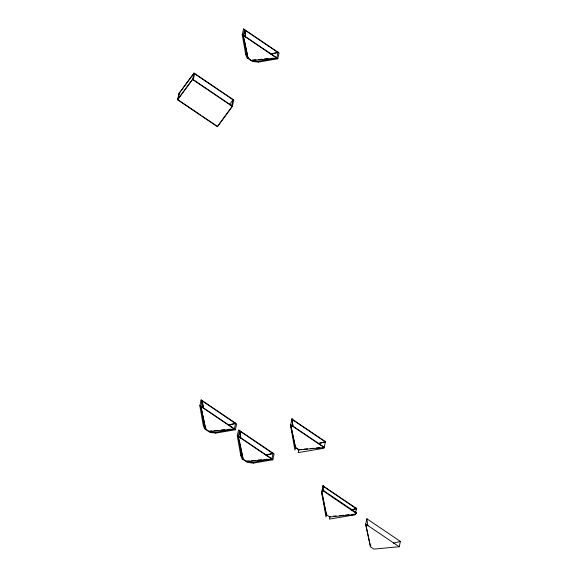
<?xml version="1.0" encoding="UTF-8"?>
<svg xmlns="http://www.w3.org/2000/svg" width="578" height="578" viewBox="0 0 578 578"><rect width="100%" height="100%" fill="white"/><g stroke="black" fill="none" stroke-linecap="round" stroke-linejoin="round"><path stroke-width="0.87" d="M177.605 99.784L179.036 93.376L193.991 73.074L233.758 99.965L232.327 106.374L217.371 126.676L177.605 99.784L192.561 79.475L193.991 73.074M178.132 98.881L179.44 93.007M193.298 79.67L194.613 73.796M217.371 126.676L232.385 106.106L192.619 79.215L177.663 99.517L200.523 114.979M243.526 28.9L279.073 52.945L277.765 58.812L258.171 62.113L252.355 61.413L246.979 57.822L245.715 54.542L242.233 34.781L243.54 28.914M244.227 39.542L248.049 58.226L246.582 54.426L243.237 35.46L244.552 29.594M231.706 105.651L233.021 99.77L229.278 104.849M276.349 52.547L278.069 52.258L276.754 58.132L257.998 61.29L251.401 60.495L248.114 57.93M199.822 405.763L201.13 399.889L236.662 423.92L235.354 429.794L215.76 433.095L209.944 432.387L204.569 428.797L203.304 425.524L199.822 405.763L235.369 429.801M205.92 427.944L205.638 429.208L204.171 425.401L200.826 406.442L202.141 400.576L203.196 406.572M233.938 423.53L235.658 423.24L234.343 429.107L215.587 432.272L208.99 431.47L205.703 428.912L202.741 414.903M237.276 435.776L238.591 429.909L274.124 453.94L272.809 459.806L253.222 463.108L247.406 462.407L242.03 458.816L240.766 455.536L237.276 435.776L272.83 459.821M249.14 460.948L246.517 461.193L243.1 459.221L241.633 455.421L238.288 436.462L239.603 430.588L240.809 437.445M270.54 453.694L273.112 453.26L271.805 459.127L253.048 462.292L246.517 461.193M296.182 447.805L298.862 449.619L298.197 452.596L323.991 448.246L325.551 441.26M326.765 513.553L325.999 516.999L321.635 492.254L323.21 485.18L323.528 486.943M329.937 516.638L329.388 519.095L355.188 514.745M366.929 518.582L365.657 524.282L370.512 546.831L373.865 549.1L399.217 546.737L400.395 541.463L366.886 518.791L367.926 525.922M370.801 545.531L370.512 546.831L365.701 524.073L399.217 546.737M321.599 491.921L322.892 490.122L356.409 512.787L356.192 513.271L355.116 514.586L329.756 516.949L326.404 514.68L321.599 491.921L322.892 490.122M326.404 514.68L321.816 491.445M329.756 516.949L329.973 516.472M355.116 514.586L356.409 512.787M271.068 53.949L278.069 52.258M271.003 54.245L277.996 52.555L244.487 29.89L245.527 37.021M228.657 424.931L235.658 423.24M228.592 425.227L235.586 423.537L202.076 400.872L203.116 407.996M266.118 454.944L273.112 453.26M266.053 455.24L273.047 453.557L239.53 430.885L240.578 438.016M318.464 443.377L321.96 442.531M323.709 442.112L325.457 441.686L291.948 419.021L292.988 426.152M318.399 443.673L325.392 441.982L291.876 419.317L292.923 426.448M353.079 509.377L356.575 508.532L323.059 485.867L323.846 491.213M351.258 510.099L356.51 508.835L322.994 486.163M393.401 543.154L400.395 541.463M354.892 508.409L356.669 508.113L355.918 511.472L354.141 511.768M245.715 54.542L246.582 54.426M203.304 425.524L204.171 425.401M240.766 455.536L241.633 455.421M252.34 60.112L255.837 59.787M258.46 59.541L261.957 59.216M264.579 58.978L268.076 58.645M270.699 58.407L273.322 58.161M251.401 60.495L276.754 58.132M209.055 431.174L211.678 430.928M214.301 430.689L217.798 430.364M221.295 430.032L224.791 429.707M227.414 429.468L230.911 429.136M208.99 431.47L234.343 429.107M298.862 449.619L301.485 449.381M304.107 449.135L307.604 448.81M310.227 448.564L313.724 448.239M316.347 447.993L319.844 447.668M322.466 447.423L324.215 447.256L290.698 424.592L295.51 447.358L294.903 450.067L290.539 425.314L292.1 418.328L292.721 421.868M251.762 460.702L255.259 460.377M257.882 460.131L261.379 459.806M264.002 459.561L267.498 459.235M246.452 461.49L271.805 459.127M333.47 516.147L336.093 515.901M339.589 515.576L343.086 515.251M345.709 515.005L349.206 514.68M351.829 514.434L355.326 514.109M243.302 35.164L276.819 57.836M242.233 34.781L277.78 58.826M233.7 100.232L193.933 73.334L178.978 93.643L179.657 94.098M192.561 79.475L232.327 106.374M201.96 115.954L216.75 125.953M200.891 406.146L234.408 428.811M356.192 513.271L322.676 490.599L322.401 488.8M238.353 436.166L271.87 458.831M257.998 61.29L258.171 62.113M243.237 35.46L248.049 58.226M253.048 462.292L253.222 463.108M239.646 442.293L242.977 458.051M238.288 436.462L243.1 459.221M215.587 432.272L215.76 433.095M201.447 408.776L202.372 413.147M200.826 406.442L205.638 429.208M244.855 31.306L245.303 33.878M201.13 399.889L201.433 401.602M244.682 30.482L245.592 36.725M239.603 430.588L240.643 437.719M202.141 400.576L203.181 407.7M324.15 447.553L298.79 449.915L295.445 447.654L290.633 424.888L324.15 447.553"/></g></svg>
